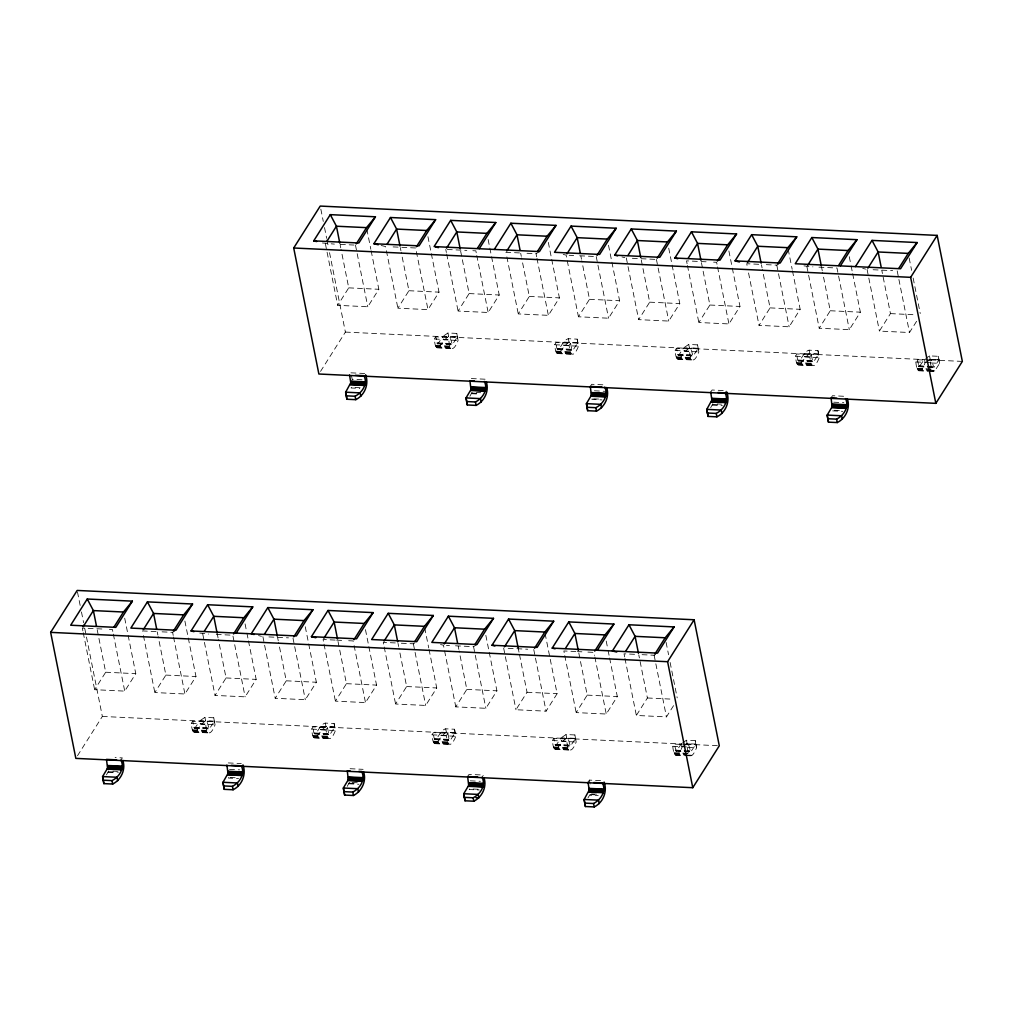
<?xml version="1.0" encoding="UTF-8"?>
<svg xmlns="http://www.w3.org/2000/svg" width="1013" height="1013" viewBox="0 0 1013 1013"><rect width="100%" height="100%" fill="white"/><g stroke="black" fill="none" stroke-linecap="round" stroke-linejoin="round"><path stroke-width="0.75" stroke-dasharray="5 3.75" d="M106.466 774.894L108.606 770.944M469.905 396.248L472.045 392.297M347.231 786.341L349.371 782.391M710.67 407.695L712.81 403.744M228.735 777.414L228.444 778.073L238.562 778.554M592.162 398.767L591.883 399.426L601.988 399.907M587.996 797.788L589.591 795.243L598.252 795.661M124.7 618.183L135.78 673.658L124.738 691.119L94.64 689.688L105.694 672.227L96.754 627.541M371.138 250.768L378.837 289.287L367.782 306.762L337.696 305.331L348.738 287.857L341.039 249.337M77.482 755.761L102.351 716.444L83.914 624.249M320.539 371.391L345.395 332.087L328.82 249.097M188.279 637.987L195.978 676.519L184.923 693.981L154.824 692.55L165.879 675.089L158.18 636.557M431.323 253.63L439.022 292.149L427.98 309.623L397.881 308.193L408.935 290.718L401.237 252.199M120.952 760.079L122.332 757.889L115.102 757.547M214.439 721.205L205.601 720.787C197.763 725.713 192.964 741.82 191.28 723.371L192.66 721.193L207.095 721.876L209.248 728.993L214.351 721.408L199.903 720.724L194.8 728.309L192.66 721.193M456.8 333.416L458.091 340.469L443.643 339.786L442.96 336.354L447.974 332.998L456.8 333.416L457.496 336.835L448.658 336.417C440.807 341.356 436.008 357.45 434.324 339.013L435.704 336.823L450.152 337.506L452.305 344.623L457.407 337.05L442.96 336.354L437.857 343.939L435.704 336.823M248.464 640.849L256.162 679.381L245.121 696.843L215.022 695.412L226.064 677.95L218.365 639.418M488.127 239.537L499.219 295.011L488.165 312.485L458.079 311.054L469.12 293.58L460.193 248.894M213.756 717.786L215.035 724.839L200.587 724.143L199.903 720.724L204.917 717.369L213.756 717.786L215.035 724.839C210.362 736.882 206.411 734.374 205.715 724.067L207.095 721.876M457.407 337.05L458.091 340.469C453.406 352.511 449.468 350.004 448.772 339.697L450.152 337.506M305.268 626.768L316.36 682.243L305.306 699.717L275.207 698.274L286.261 680.812L278.562 642.28M551.705 259.353L559.404 297.873L548.362 315.347L518.263 313.916L529.318 296.442L521.619 257.922M327.478 727.6L326.097 729.791C326.794 740.098 330.732 742.605 335.417 730.563L334.822 726.929L325.983 726.511C318.133 731.449 313.346 747.543 311.649 729.094L313.042 726.916L327.478 727.6L328.719 733.665L329.845 734.64L334.733 727.131L334.138 723.51L325.3 723.092C318.335 724.396 314.131 743.909 313.042 726.916M570.534 343.23L569.154 345.42C569.85 355.728 573.789 358.235 578.474 346.193L577.866 342.559L569.04 342.141C561.189 347.079 556.39 363.173 554.706 344.737L556.086 342.546L570.534 343.23L571.775 349.295L572.902 350.27L577.79 342.774L577.182 339.14L568.356 338.722C561.392 340.026 557.175 359.539 556.086 342.546M368.846 646.573L376.545 685.105L365.49 702.579L335.404 701.148L346.446 683.674L337.823 640.52M611.903 262.215L619.601 300.734L608.547 318.209L578.448 316.778L589.503 299.304L581.804 260.784M590.313 386.472L591.693 384.282L606.141 384.965M429.043 649.434L436.73 687.966L425.688 705.441L395.589 704.01L406.644 686.535L398.945 648.003M672.088 265.077L679.786 303.596L668.745 321.07L638.646 319.639L649.688 302.165L641.077 259.024M447.86 733.323L446.48 735.514C447.176 745.821 451.114 748.328 455.799 736.286L455.204 732.652L446.366 732.234C438.515 737.173 433.729 753.267 432.032 734.818L433.412 732.64L447.86 733.323L449.101 739.389L450.228 740.364L455.116 732.855L454.52 729.233L445.682 728.816C438.718 730.12 434.514 749.633 433.412 732.64M697.564 344.863L698.843 351.916L684.408 351.232L683.724 347.801L688.739 344.445L697.564 344.863L698.248 348.295L689.422 347.864C681.572 352.803 676.773 368.897 675.089 350.46L676.469 348.269L690.917 348.966L693.069 356.07L698.16 348.497L683.724 347.801L678.621 355.386L676.469 348.269M489.228 652.296L496.927 690.828L485.873 708.302L455.787 706.871L466.828 689.397L459.13 650.865M728.891 250.983L739.984 306.458L728.929 323.932L698.831 322.501L709.885 305.027L700.958 260.341M698.16 348.497L698.843 351.916C694.171 363.958 690.233 361.451 689.536 351.144L690.917 348.966M467.639 776.553L469.032 774.375L483.467 775.059L482.087 777.25M710.695 392.196L712.076 390.005L726.524 390.689L725.143 392.879M545.108 633.594L557.112 693.69L546.07 711.164L515.972 709.733L527.026 692.259L519.327 653.727M792.47 270.8L800.169 309.32L789.127 326.794L759.028 325.363L770.07 307.889L762.371 269.369M574.89 734.957L576.182 742.01L561.734 741.326L561.05 737.895L566.064 734.539L574.89 734.957L575.574 738.376L566.748 737.958C558.897 742.896 554.098 758.99 552.414 740.541L553.794 738.363L568.242 739.047L570.395 746.163L575.498 738.578L561.05 737.895L555.947 745.479L553.794 738.363M811.299 354.689L809.919 356.867C810.615 367.175 814.553 369.682 819.226 357.64L818.631 354.018L809.805 353.588C801.954 358.526 797.155 374.62 795.471 356.183L796.851 353.993L811.299 354.689L812.527 360.755L813.654 361.73L818.542 354.221L817.947 350.587L809.121 350.169C802.157 351.473 797.94 370.986 796.851 353.993M609.611 658.019L617.31 696.551L606.255 714.026L576.169 712.595L587.211 695.121L578.588 651.967M852.667 273.662L860.354 312.181L849.312 329.656L819.213 328.225L830.267 310.75L822.569 272.231M575.498 738.578L576.182 742.01C571.497 754.052 567.559 751.545 566.862 741.237L568.242 739.047M588.021 782.277L589.401 780.099L603.849 780.782M831.078 397.919L832.458 395.728L846.906 396.425M673.556 705.656L666.453 716.887L636.354 715.457L647.396 697.982L639.71 659.463M916.6 321.286L909.497 332.517L879.411 331.086L890.452 313.612L882.754 275.093M681.66 744.758L682.116 747.05C677.431 759.092 673.493 756.572 672.797 746.277L674.177 744.086L684.294 744.568M917.234 359.716L919.171 366.807L924.476 359.248L925.16 362.679C920.488 374.721 916.55 372.214 915.853 361.907L917.234 359.716L931.681 360.413L933.821 367.516L938.924 359.944L938.329 356.31L929.491 355.892L925.73 358.412M682.686 742.782L686.447 740.262L695.273 740.68L696.551 747.733C691.879 759.775 687.941 757.268 687.245 746.961L688.625 744.77L685.738 744.631M917.373 368.985L931.821 369.669L930.301 362.591L931.681 360.413M681.432 743.618L676.329 751.203L674.177 744.086M688.625 744.77L690.777 751.887L695.868 744.302L695.273 740.68M928.68 371.214L934.796 370.897L939.608 363.363L938.329 356.31M926.414 361.831L930.187 359.311L939.013 359.742M683.37 746.201L687.131 743.681L695.956 744.099M527.013 253.275L536.042 253.706L539.435 251.579M162.08 631.846L172.615 632.353L175.996 630.225M766.271 264.659L776.806 265.153L780.2 263.025M401.338 643.23L413.367 643.799L416.761 641.672M455.508 645.8L473.565 646.661L476.958 644.534M642.09 654.677L654.132 655.246L657.526 653.119M322.463 242.981L334.404 244.12M340.419 244.412L353.968 245.045M393.095 246.906L415.659 247.982L427.98 309.623M447.265 249.489L466.828 250.414M472.843 250.705L475.857 250.844L476.465 253.921M519.492 252.921L505.943 252.275L506.563 255.352M569.154 255.276L573.662 255.491M579.677 255.783L594.732 256.492M632.353 258.29L654.917 259.353M706.086 261.797L686.523 260.86L687.131 263.937M713.608 262.152L716.609 262.291L717.229 265.381M758.75 264.292L746.708 263.722L747.328 266.812M803.98 265.875L812.92 266.875M818.935 267.153L836.991 268.014L849.312 329.656M873.105 269.737L892.668 270.661M348.738 287.857L378.837 289.287M408.935 290.718L439.022 292.149M469.12 293.58L499.219 295.011M529.318 296.442L559.404 297.873M589.503 299.304L619.601 300.734M649.688 302.165L679.786 303.596M709.885 305.027L739.984 306.458M770.07 307.889L800.169 309.32M830.267 310.75L860.354 312.181M890.452 313.612L916.031 314.828M928.82 359.463L938.924 359.944L939.608 363.363L929.503 362.882M345.395 332.087L962.35 361.413M434.324 339.013L448.772 339.697M554.706 344.737L569.154 345.42M675.089 350.46L689.536 351.144M795.471 356.183L809.919 356.867M915.853 361.907L930.301 362.591M436.945 342.888L451.393 343.572M557.327 348.611L571.775 349.295M677.71 354.335L692.145 355.019M798.079 360.058L812.527 360.755M918.462 365.782L932.91 366.478M437.084 343.268L451.532 343.964M557.467 348.991L571.914 349.688M677.849 354.715L692.297 355.411M798.231 360.438L812.667 361.135M918.614 366.174L933.049 366.858M437.249 343.572L452.722 344.382M557.631 349.295L573.105 350.105M678.014 355.019L693.487 355.829M798.396 360.742L813.87 361.552M918.778 366.478L934.252 367.276M437.439 343.787L452.52 344.547M557.821 349.523L572.902 350.27M678.204 355.246L693.285 356.006M798.586 360.97L813.654 361.73M918.968 366.693L934.037 367.453M435.628 345.395L450.076 346.079M556.01 351.118L570.458 351.802M676.393 356.842L690.841 357.526M796.775 362.565L811.223 363.249M917.158 368.289L931.605 368.973M435.856 346.091L450.304 346.775M556.238 351.815L570.674 352.499M676.621 357.538L691.056 358.222M796.99 363.262L811.438 363.946M436.109 346.687L450.557 347.37M556.492 352.41L570.939 353.094M676.874 358.133L691.322 358.817M797.256 363.857L811.704 364.541M917.639 369.58L926.3 369.986M436.4 347.18L453.28 348.003M556.783 352.904L573.662 353.727M677.165 358.627L694.044 359.45M797.535 364.351L814.427 365.174M917.917 370.074L930.466 370.695M931.909 370.758L934.796 370.897M436.717 347.56L452.925 348.358M557.099 353.284L573.307 354.081M677.469 359.007L693.69 359.805M797.851 364.731L814.072 365.528M918.234 370.454L927.224 370.91M928.668 370.973L934.455 371.252M437.046 347.826L452.57 348.586M557.429 353.55L572.953 354.309M677.811 359.286L693.335 360.033M798.193 365.009L813.705 365.756M918.576 370.733L927.591 371.29M350.941 372.835L365.376 373.518M471.324 378.558L485.759 379.242M351.435 375.418L352.195 379.293L362.312 379.774M594.403 390.803L605.964 391.36M833.724 402.186L843.829 402.668M476.376 392.5L480.706 392.715M717.141 403.946L721.471 404.162M360.071 387.726L351.41 387.321L351.118 387.979L359.78 388.397M471.792 393.044L480.453 393.462M593.618 398.831L600.836 399.185M712.544 404.491L721.218 404.909M834.37 410.278L841.6 410.632M471.501 393.702L480.162 394.12M712.266 405.149L722.37 405.631M832.648 410.873L842.753 411.354M101.882 628.984L82.319 628.06L82.939 631.137M109.404 629.339L112.418 629.491L113.038 632.568M156.053 631.568L142.516 630.922L143.124 633.999M199.789 633.074L208.729 634.062M216.25 634.429L232.8 635.214L245.121 696.843M268.914 636.924L288.477 637.861M335.126 640.077L323.084 639.507L323.704 642.584M336.633 640.153L342.647 640.431M348.662 640.723L353.182 640.938L353.79 644.015M395.311 642.938L383.281 642.369L383.889 645.446M446.48 645.37L449.481 645.509M508.171 648.307L527.735 649.232M575.891 651.524L563.848 650.954L564.469 654.031M577.385 651.6L581.905 651.815M587.92 652.093L593.947 652.385L594.555 655.462M634.569 654.309L624.033 653.816L624.654 656.893M105.694 672.227L135.78 673.658M165.879 675.089L195.978 676.519M226.064 677.95L256.162 679.381M286.261 680.812L316.36 682.243M346.446 683.674L376.545 685.105M406.644 686.535L436.73 687.966M466.828 689.397L496.927 690.828M527.026 692.259L557.112 693.69M587.211 695.121L617.31 696.551M647.396 697.982L672.987 699.198M334.733 727.131L320.285 726.448L320.969 729.866L335.417 730.563L334.138 723.51M685.763 743.821L695.868 744.302L696.551 747.733L686.447 747.252M102.351 716.444L684.585 744.137M686.156 744.213L719.293 745.783M191.28 723.371L205.715 724.067M311.649 729.094L326.097 729.791M432.032 734.818L446.48 735.514M552.414 740.541L566.862 741.237M672.797 746.277L687.245 746.961M193.888 727.258L208.336 727.942M314.271 732.981L328.719 733.665M434.653 738.705L449.101 739.389M555.035 744.428L569.483 745.112M675.418 750.152L685.522 750.633M686.966 750.696L689.853 750.836M194.027 727.638L208.475 728.322M314.41 733.361L328.858 734.045M434.792 739.085L449.24 739.769M555.175 744.808L569.623 745.492M675.557 750.532L690.005 751.215M194.205 727.942L209.678 728.752M314.574 733.665L330.061 734.476M434.957 739.389L450.443 740.199M555.339 745.112L570.813 745.923M675.722 750.836L691.195 751.646M194.382 728.157L209.463 728.917M314.764 733.881L329.845 734.64M435.147 739.604L450.228 740.364M555.529 745.327L570.61 746.087M675.912 751.051L690.993 751.811M192.584 729.765L207.019 730.449M312.954 735.489L327.402 736.172M433.336 741.212L447.784 741.896M553.718 746.936L568.166 747.619M674.101 752.659L688.549 753.343M192.799 730.449L207.247 731.145M313.182 736.172L327.63 736.869M433.564 741.896L448.012 742.592M553.946 747.619L568.394 748.316M674.329 753.343L688.764 754.039M193.052 731.057L207.5 731.741M313.435 736.78L327.883 737.464M433.817 742.504L448.265 743.187M554.2 748.227L568.648 748.911M674.582 753.951L686.143 754.495M193.344 731.551L210.223 732.374M313.726 737.274L330.605 738.097M434.108 742.998L450.988 743.821M554.491 748.721L571.37 749.544M674.873 754.444L683.534 754.85M688.865 755.128L691.752 755.267M193.66 731.93L209.868 732.716M314.043 737.654L330.251 738.439M434.425 743.377L450.633 744.162M554.807 749.101L571.015 749.886M675.19 754.824L691.398 755.609M193.989 732.196L209.514 732.943M314.372 737.92L329.896 738.667M434.754 743.643L450.279 744.39M555.137 749.367L570.661 750.114M675.519 755.09L684.18 755.508M685.257 755.571L691.043 755.837M228.267 762.928L241.271 763.549M350.093 768.715L363.097 769.336M229.52 769.386L239.638 769.867M470.285 780.833L480.403 781.314M112.937 771.146L117.28 771.349M352.258 782.53L358.032 782.796M591.579 793.901L598.797 794.243M108.353 771.691L118.47 772.172M230.179 777.478L237.397 777.819M349.118 783.138L357.779 783.543M478.161 789.266L469.5 788.861L469.209 789.52L479.326 790.001M589.883 794.585L598.544 794.99M108.062 772.349L116.736 772.754M348.827 783.796L358.944 784.277M862.721 268.382L865.634 269.091M621.957 256.935L624.869 257.644M563.228 254.428L566.14 255.137L578.448 316.778M381.192 245.488L385.573 246.552L397.881 308.193M440.554 644.521L443.466 645.23L455.787 706.871M258.53 635.582L261.443 636.291M933.366 371.556L932.074 370.264M929.491 355.892L930.187 359.311M909.155 258.024L911.624 270.357M913.156 278.056L920.247 313.498M897.189 270.876L909.497 332.517M881.829 270.471L882.45 273.548M867.09 269.445L879.411 331.086M849.274 256.707L850.819 264.418M851.123 265.95L852.351 272.117M821.644 267.609L822.265 270.686M806.905 266.584L819.213 328.225M817.947 350.587L818.631 354.018M809.121 350.169L809.805 353.588M788.165 249.223L792.166 269.255M776.806 265.153L789.127 326.794M761.447 264.748L762.067 267.825M748.556 272.966L759.028 325.363M717.533 266.913L728.929 323.932M687.447 265.482L698.831 322.501M688.739 344.445L689.422 347.864M668.707 248.122L671.784 263.532M656.424 259.429L668.745 321.07M626.325 257.998L638.646 319.639M608.509 245.26L611.586 260.67M596.239 256.568L608.547 318.209M686.447 740.262L687.131 743.681M666.098 642.394L668.567 654.727M670.112 662.426L677.191 697.868M580.88 256.162L581.5 259.239M654.132 655.246L666.453 716.887M577.182 339.14L577.866 342.559M638.785 654.829L639.393 657.918M568.356 338.722L569.04 342.141M548.324 242.398L551.401 257.809M624.958 658.437L636.354 715.457M536.042 253.706L536.662 256.783M536.966 258.328L548.362 315.347M606.217 641.077L607.762 648.776M608.066 650.321L609.307 656.487M520.695 253.301L521.302 256.378M594.872 657.006L606.255 714.026M506.867 256.897L518.263 313.916M564.773 655.576L576.169 712.595M476.781 255.466L488.165 312.485M566.064 734.539L566.748 737.958M533.75 649.523L546.07 711.164M445.758 249.413L446.378 252.49M446.682 254.035L458.079 311.054M518.086 647.573L519.011 652.195M447.974 332.998L448.658 336.417M427.942 236.675L431.019 252.085M503.651 648.092L515.972 709.733M485.835 635.354L488.924 650.764M400.312 247.577L400.92 250.654M473.565 646.661L485.873 708.302M458.205 646.243L458.826 649.333M366.833 229.191L370.834 249.223M454.52 729.233L455.204 732.652M355.474 245.121L367.782 306.762M445.682 728.816L446.366 732.234M424.726 627.87L428.727 647.902M340.115 244.715L340.735 247.792M413.367 643.799L425.688 705.441M320.83 209.147L323.286 221.429M324.515 227.583L326.667 238.334M326.971 239.878L328.503 247.565M325.376 243.69L337.696 305.331M398.02 643.382L398.628 646.471M384.206 646.99L395.589 704.01M365.465 629.63L368.542 645.04M354.107 645.56L365.49 702.579M324.008 644.129L335.404 701.148M325.3 723.092L325.983 726.511M292.985 638.076L305.306 699.717M277.638 637.658L278.258 640.748M262.899 636.645L275.207 698.274M245.083 623.907L246.615 631.606M246.931 633.15L248.16 639.317M217.453 634.796L218.061 637.886M202.701 633.783L215.022 695.412M204.917 717.369L205.601 720.787M184.885 621.045L187.962 636.455M172.615 632.353L173.223 635.43M173.527 636.974L184.923 693.981M157.256 631.935L157.876 635.024M143.441 635.544L154.824 692.55M113.342 634.113L124.738 691.119M77.469 591.972L80.23 605.799M81.458 611.953L83.61 622.704M83.243 632.682L94.64 689.688M589.401 780.099L590.161 783.973M352.195 379.293L352.296 380.179M577.79 342.774L563.342 342.077L564.026 345.509L578.474 346.193L577.79 342.774M818.542 354.221L804.094 353.524L804.778 356.956L819.226 357.64L818.542 354.221M455.116 732.855L440.668 732.171L441.351 735.59L455.799 736.286L455.116 732.855"/><path stroke-width="1.5" d="M122.839 760.472C125.941 769.487 121.079 779.833 112.709 784.037L103.87 783.619L102.592 776.566L107.543 768.247L106.504 759.383L116.609 759.864M103.187 780.187L112.025 780.618C119.293 776.958 124.979 768.171 120.952 760.079M231.217 765.322L241.335 765.803C245.361 773.894 239.676 782.682 232.408 786.341L223.569 785.923L222.974 782.289L228.026 773.451L226.887 765.106M365.63 374.81C369.125 384.155 364.743 395.26 355.766 399.666L346.927 399.249L345.648 392.196L350.777 382.8L349.561 375.025M346.927 399.249L346.243 395.83L355.069 396.248C362.35 392.588 368.036 383.813 363.996 375.709L355.335 375.291M358.817 771.387L361.704 771.526C365.744 779.617 360.058 788.405 352.79 792.065L343.951 791.647L343.356 788.013L348.307 779.693L347.269 770.83L350.156 770.969M486.265 381.825C489.368 390.853 484.518 401.199 476.135 405.39L467.31 404.972L466.031 397.919L470.982 389.612L469.931 380.749L474.274 380.951M466.626 401.553L475.452 401.971C482.732 398.312 488.418 389.536 484.379 381.432M483.973 777.642C487.076 786.658 482.226 797.003 473.843 801.207L465.018 800.789L463.739 793.736L468.69 785.417L467.639 776.553L477.756 777.034M464.334 797.37L473.16 797.788C480.441 794.129 486.126 785.341 482.087 777.25M606.648 387.548C609.75 396.577 604.888 406.922 596.518 411.113L587.692 410.696L586.413 403.643L591.364 395.336L590.313 386.472L601.874 387.017M587.692 410.696L587.008 407.277L595.834 407.695C603.115 404.035 608.788 395.26 604.761 387.156M604.103 782.074C607.597 791.419 603.216 802.524 594.226 806.93L585.4 806.513L584.121 799.46L589.237 790.064L588.021 782.277M584.716 803.094L593.542 803.512C600.823 799.852 606.508 791.064 602.469 782.973L593.808 782.555M726.777 391.98C730.272 401.325 725.89 412.43 716.9 416.837L708.074 416.419L706.783 409.366L711.911 399.983L710.695 392.196M707.391 413L716.216 413.418C723.497 409.759 729.17 400.983 725.143 392.879L717.926 392.538M847.412 398.995C850.515 408.024 845.652 418.369 837.282 422.56L828.457 422.142L827.165 415.089L832.129 406.783L831.078 397.919L836.852 398.185M827.76 418.724L836.599 419.141C843.867 415.482 849.552 406.707 845.526 398.603M238.106 786.405L237.422 782.973L222.974 782.289L224.253 789.342L233.091 789.76C242.082 785.354 246.463 774.249 242.968 764.904M358.488 792.128L357.804 788.696L343.356 788.013L344.635 795.066L353.474 795.484C361.844 791.28 366.706 780.934 363.591 771.919M50.65 632.365L77.165 590.44L694.12 619.766L719.293 745.783L692.778 787.709L75.836 758.382L50.65 632.365L667.605 661.704L694.12 619.766M293.707 247.995L320.222 206.07L937.164 235.396L962.35 361.413L935.835 403.351L318.88 374.012L293.707 247.995L910.649 277.334L937.164 235.396M87.245 599.012L70.669 625.224L115.811 627.364L132.386 601.152L87.245 599.012L93.373 610.586L96.45 625.996M313.726 240.853L330.289 214.642L375.443 216.795L358.868 242.993L313.726 240.853L316.638 241.563M83.117 626.806L93.373 610.586L123.472 612.017L132.386 601.152M326.958 241.195L336.43 226.216L330.289 214.642M114 626.996L123.472 612.017M356.259 243.867L366.516 227.646L375.443 216.795M147.429 601.874L130.854 628.085L175.996 630.225L192.571 604.014L147.429 601.874L153.558 613.447L156.635 628.858M373.911 243.715L390.486 217.504L435.628 219.656L419.053 245.855L373.911 243.715L378.28 244.779M143.302 629.668L153.558 613.447L183.657 614.878L192.571 604.014M387.143 244.057L396.615 229.077L390.486 217.504M173.4 631.099L183.657 614.878M416.457 246.729L426.714 230.508L435.628 219.656M193.964 631.656L191.052 630.947L207.627 604.736L252.769 606.876L236.194 633.087M479.25 248.717L495.813 222.518L450.671 220.365L434.108 246.577L539.435 251.579L556.01 225.38L510.869 223.227L494.293 249.439M204.284 631.289L213.756 616.309L207.627 604.736M446.543 248.16L456.8 231.939L450.671 220.365M233.585 633.961L243.842 617.74L252.769 606.876M477.427 248.35L486.898 233.37L495.813 222.518M191.052 630.947L296.378 635.949L312.954 609.737L267.812 607.597L251.237 633.809L254.149 634.518M264.469 634.151L273.941 619.171L267.812 607.597M506.741 251.034L516.997 234.801L510.869 223.227M293.783 636.822L304.039 620.602L312.954 609.737M537.624 251.211L547.096 236.232L556.01 225.38M311.434 636.671L327.997 610.459L373.151 612.612L356.576 638.81L311.434 636.671L315.803 637.734M571.053 226.089L554.478 252.3L599.633 254.44L616.195 228.242L571.053 226.089L577.182 237.662L580.259 253.073M323.869 638.253L334.138 622.033L327.997 610.459M566.925 253.896L577.182 237.662L607.281 239.093L616.195 228.242M353.968 639.684L364.224 623.464L373.151 612.612M597.024 255.327L607.281 239.093M388.194 613.321L371.619 639.532L416.761 641.672L433.336 615.473L388.194 613.321L394.323 624.894L397.716 641.849M614.676 255.162L631.251 228.951L676.393 231.103L659.818 257.302L614.676 255.162L617.588 255.871M384.066 641.115L394.323 624.894L424.422 626.325L433.336 615.473M627.908 255.504L637.38 240.524L631.251 228.951M414.95 641.305L424.422 626.325M657.209 258.188L667.466 241.955L676.393 231.103M448.379 616.183L431.817 642.394L476.958 644.534L493.521 618.335L448.379 616.183L454.508 627.756L457.597 643.166M674.861 258.024L691.436 231.812L736.578 233.965L720.002 260.164L674.861 258.024L677.773 258.733M444.251 643.977L454.508 627.756L484.607 629.187L493.521 618.335M688.093 258.366L697.564 243.386L691.436 231.812M475.135 644.167L484.607 629.187M717.407 261.05L727.663 244.817L736.578 233.965M492.001 645.256L508.577 619.044L553.718 621.197L537.143 647.396L492.001 645.256L494.914 645.965M735.058 260.885L751.633 234.674L796.775 236.827L780.2 263.025L735.058 260.885L739.427 261.949M504.449 646.838L514.705 630.618L508.577 619.044M747.493 262.481L757.762 246.248L751.633 234.674M534.535 648.269L544.804 632.049L553.718 621.197M777.591 263.912L787.848 247.679L796.775 236.827M555.111 648.827L552.199 648.117L568.762 621.906L613.903 624.059L597.341 650.257M840.385 265.887L856.96 239.688L811.818 237.536L795.243 263.747L900.582 268.749L917.145 242.55L872.003 240.398L855.441 266.609M565.431 648.459L574.89 633.48L568.762 621.906M807.69 265.343L817.947 249.109L811.818 237.536M594.732 651.131L604.989 634.91L613.903 624.059M838.574 265.52L848.046 250.54L856.96 239.688M552.199 648.117L657.526 653.119L674.101 626.92L628.959 624.768L612.384 650.979L616.752 652.043M625.616 651.321L635.088 636.341L628.959 624.768M867.875 268.204L878.144 251.971L872.003 240.398M654.917 653.993L665.186 637.772L674.101 626.92M898.759 268.382L908.23 253.402L917.145 242.55M366.516 227.646L336.43 226.216L339.811 243.171M426.714 230.508L396.615 229.077L399.996 246.032M486.898 233.37L456.8 231.939L460.193 248.894M547.096 236.232L516.997 234.801L520.074 250.211M667.466 241.955L637.38 240.524L640.76 257.479M727.663 244.817L697.564 243.386L700.958 260.341M787.848 247.679L757.762 246.248L761.143 263.203M848.046 250.54L817.947 249.109L821.34 266.064M908.23 253.402L878.144 251.971L881.221 267.381M350.751 381.141L365.199 381.825M471.134 386.865L485.582 387.548M591.516 392.588L605.964 393.272M711.898 398.312L726.346 398.995M832.281 404.035L846.729 404.719M350.802 381.673L365.25 382.37M471.184 387.397L485.62 388.093M591.554 393.133L606.002 393.816M711.936 398.856L726.384 399.54M832.319 404.58L846.767 405.263M350.802 382.243L365.25 382.927M471.184 387.966L485.632 388.65M591.567 393.69L606.015 394.374M711.949 399.413L726.397 400.097M832.331 405.137L846.767 405.82M350.777 382.8L365.212 383.496M471.146 388.536L485.594 389.22M591.529 394.26L605.977 394.943M711.911 399.983L726.359 400.667M832.293 405.707L846.741 406.39M350.701 383.357L365.149 384.041M471.083 389.081L485.531 389.764M591.465 394.804L605.913 395.488M711.848 400.528L726.296 401.211M832.23 406.251L846.665 406.947M350.599 383.876L365.047 384.573M470.982 389.612L485.43 390.296M591.364 395.336L605.812 396.02M711.746 401.059L726.182 401.743M832.129 406.783L846.564 407.467M350.46 384.358L364.908 385.041M470.842 390.081L485.29 390.765M591.225 395.804L605.673 396.501M711.607 401.528L726.055 402.224M831.99 407.251L846.437 407.948M350.308 384.775L364.743 385.459M470.69 390.499L485.126 391.183M591.06 396.222L605.508 396.919M711.443 401.946L725.89 402.642M831.825 407.669L846.273 408.366M243.842 617.74L213.756 616.309L217.137 633.264M304.039 620.602L273.941 619.171L277.334 636.126M364.224 623.464L334.138 622.033L337.519 638.988M544.804 632.049L514.705 630.618L518.086 647.573M604.989 634.91L574.89 633.48L578.284 650.435M665.186 637.772L635.088 636.341L638.469 653.296M107.707 765.511L122.142 766.195M228.09 771.235L242.525 771.919M348.459 776.958L362.907 777.642M468.842 782.682L483.29 783.366M589.224 788.405L603.672 789.089M107.745 766.043L122.193 766.727M228.128 771.767L242.576 772.45M348.51 777.49L362.958 778.174M468.892 783.214L483.328 783.91M589.275 788.937L603.71 789.634M107.745 766.613L122.193 767.297M228.128 772.337L242.576 773.02M348.51 778.06L362.958 778.744M468.892 783.783L483.34 784.467M589.275 789.507L603.723 790.191M107.72 767.17L122.168 767.854M228.102 772.894L242.55 773.577M348.485 778.617L362.92 779.314M468.854 784.341L483.302 785.037M589.237 790.064L603.685 790.76M107.644 767.727L122.092 768.411M228.026 773.451L242.474 774.135M348.409 779.174L362.857 779.858M468.791 784.898L483.239 785.582M589.173 790.621L603.621 791.305M107.543 768.247L121.991 768.93M227.925 773.97L242.373 774.654M348.307 779.693L362.755 780.39M468.69 785.417L483.138 786.113M589.072 791.14L603.52 791.837M107.416 768.728L121.864 769.411M227.798 774.451L242.234 775.135M348.168 780.175L362.616 780.858M468.55 785.898L482.998 786.582M588.933 791.622L603.381 792.305M107.251 769.146L121.699 769.829M227.634 774.869L242.082 775.553M348.016 780.592L362.464 781.276M468.399 786.316L482.834 787M588.768 792.039L603.216 792.723M475.971 797.712L478.87 797.851L478.187 794.42L463.739 793.736L465.018 800.789M435.565 246.931L438.477 247.641M910.649 277.334L935.835 403.351M842.297 419.205L841.613 415.786L827.165 415.089L828.457 422.142M836.599 419.141L837.282 422.56M721.914 413.481L721.231 410.062L706.783 409.366L708.074 416.419M716.216 413.418L716.9 416.837M667.605 661.704L692.778 787.709M601.532 407.758L600.848 404.339L586.413 403.643L587.097 407.074M595.834 407.695L596.518 411.113M599.24 803.575L598.556 800.143L584.121 799.46L585.4 806.513M593.542 803.512L594.226 806.93M481.162 402.034L480.479 398.616L466.031 397.919L467.31 404.972M475.452 401.971L476.135 405.39M473.16 797.788L473.843 801.207M360.78 396.311L360.096 392.892L345.648 392.196L346.332 395.627M355.069 396.248L355.766 399.666M352.79 792.065L353.474 795.484M232.408 786.341L233.091 789.76M117.723 780.681L117.039 777.25L102.592 776.566L103.87 783.619M112.025 780.618L112.709 784.037M344.04 791.432L344.635 795.066M223.658 785.708L224.253 789.342"/></g></svg>
